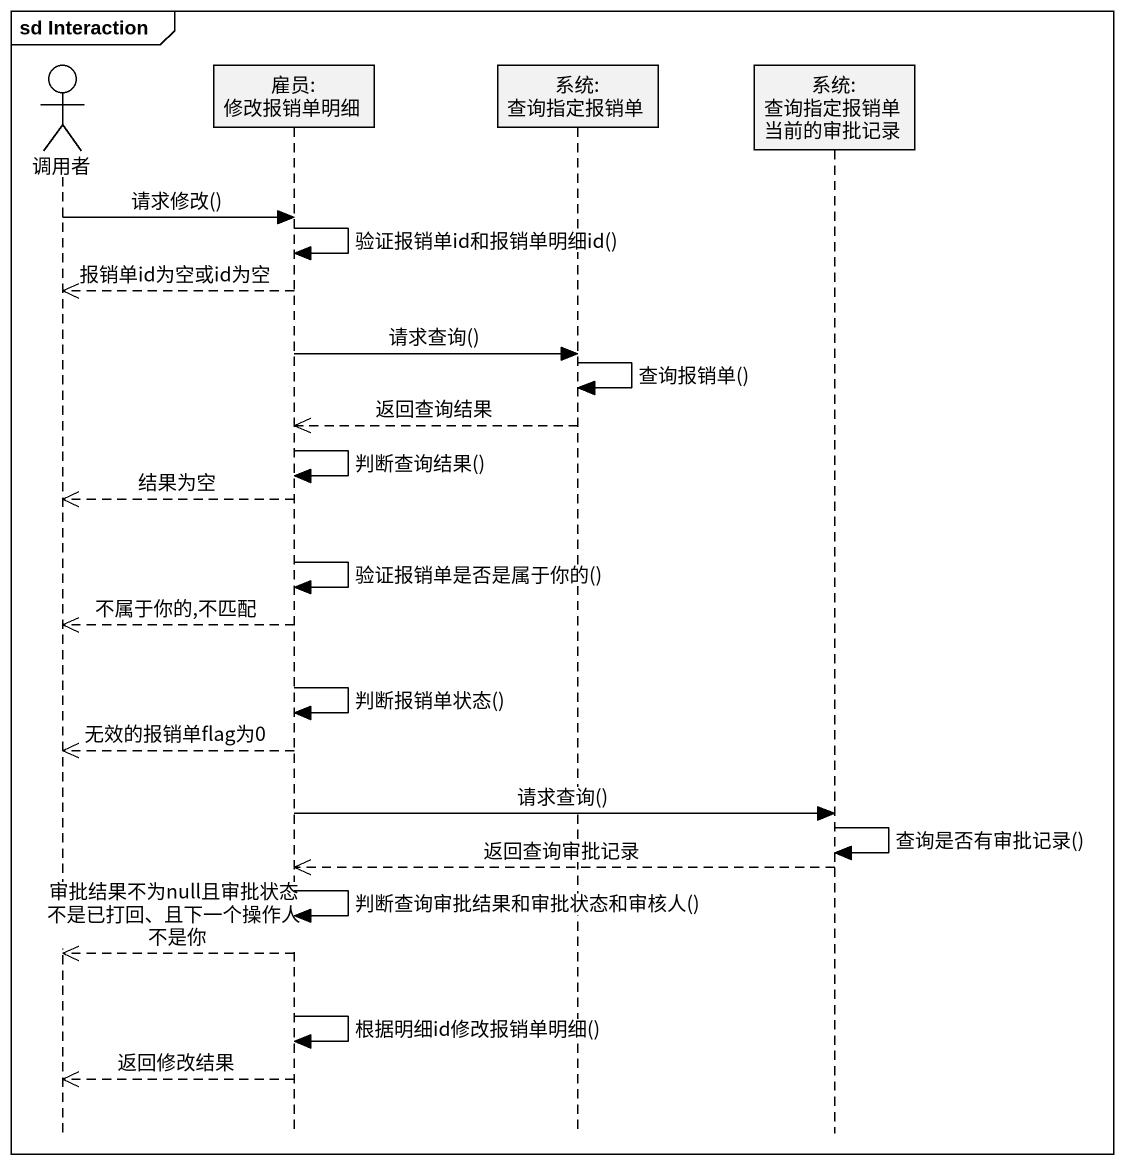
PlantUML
@startuml
mainframe sd Interaction
hide footbox
actor 调用者
participant "雇员: 修改报销单明细" as 雇员_修改报销单明细
participant "系统: 查询指定报销单" as 系统_查询指定报销单
participant "系统: 查询指定报销单当前的审批记录" as 系统_查询指定报销单当前的审批记录

调用者 -> 雇员_修改报销单明细 : 请求修改()
雇员_修改报销单明细 -> 雇员_修改报销单明细 : 验证报销单id和报销单明细id()
雇员_修改报销单明细 -->> 调用者 : 报销单id为空或id为空
雇员_修改报销单明细 -> 系统_查询指定报销单 : 请求查询()
系统_查询指定报销单 -> 系统_查询指定报销单 : 查询报销单()
系统_查询指定报销单 -->> 雇员_修改报销单明细 : 返回查询结果
雇员_修改报销单明细 -> 雇员_修改报销单明细 : 判断查询结果()
雇员_修改报销单明细 -->> 调用者 : 结果为空
雇员_修改报销单明细 -> 雇员_修改报销单明细 : 验证报销单是否是属于你的()
雇员_修改报销单明细 -->> 调用者 : 不属于你的,不匹配
雇员_修改报销单明细 -> 雇员_修改报销单明细 : 判断报销单状态()
雇员_修改报销单明细 -->> 调用者 : 无效的报销单flag为0
雇员_修改报销单明细 -> 系统_查询指定报销单当前的审批记录 : 请求查询()
系统_查询指定报销单当前的审批记录 -> 系统_查询指定报销单当前的审批记录 : 查询是否有审批记录()
系统_查询指定报销单当前的审批记录 -->> 雇员_修改报销单明细 : 返回查询审批记录
雇员_修改报销单明细 -> 雇员_修改报销单明细 : 判断查询审批结果和审批状态和审核人()
雇员_修改报销单明细 -->> 调用者 : 审批结果不为null且审批状态不是已打回、且下一个操作人不是你
雇员_修改报销单明细 -> 雇员_修改报销单明细 : 根据明细id修改报销单明细()
雇员_修改报销单明细 -->> 调用者 : 返回修改结果
@enduml
